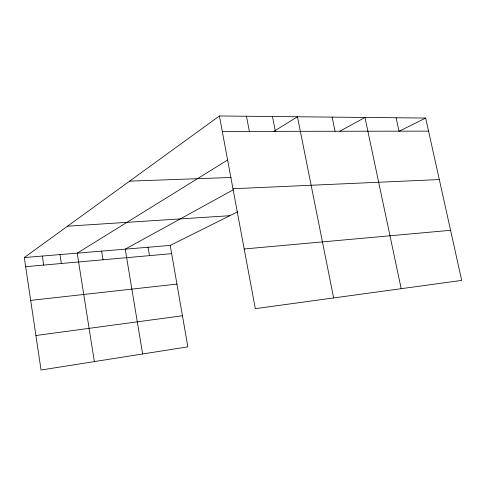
<?xml version="1.0" encoding="UTF-8"?>
<svg xmlns="http://www.w3.org/2000/svg" width="486" height="486" viewBox="0 0 486 486"><rect width="100%" height="100%" fill="white"/><g stroke="black" fill="none" stroke-linecap="round" stroke-linejoin="round"><path stroke-width="0.73" d="M237.709 211.768L170.215 245.418L187.851 346.834L41.049 370.022L24.3 257.556L219.411 115.978L425.663 118.062L461.7 280.404L255.314 308.659L219.411 115.978M227.606 160.016L77.219 253.151L94.351 361.602M273.964 131.305L297.438 116.768L333.645 297.936M233.262 189.807L125.218 249.16L142.641 353.972M339.914 131.214L364.968 117.448L401.187 288.69M399.443 131.129L425.663 118.062M35.909 335.522L182.444 315.76M30.679 300.391L176.94 284.085M244.197 248.984L450.577 230.297M25.661 266.68L171.649 253.662M24.3 257.556L170.215 245.418M67.524 226.19L229.805 215.705M232.97 188.732L439.314 179.553M129.622 181.132L231.117 177.481M222.29 131.414L428.561 131.129M396.102 117.764L399.012 131.165M332.132 117.114L335.042 131.256M272.458 116.512L275.355 131.341M246.469 116.251L249.354 131.378M148.072 247.259L149.5 255.636M101.617 251.122L103.02 259.779M59.991 254.585L61.37 263.497M42.355 256.055L43.722 265.07"/></g></svg>
